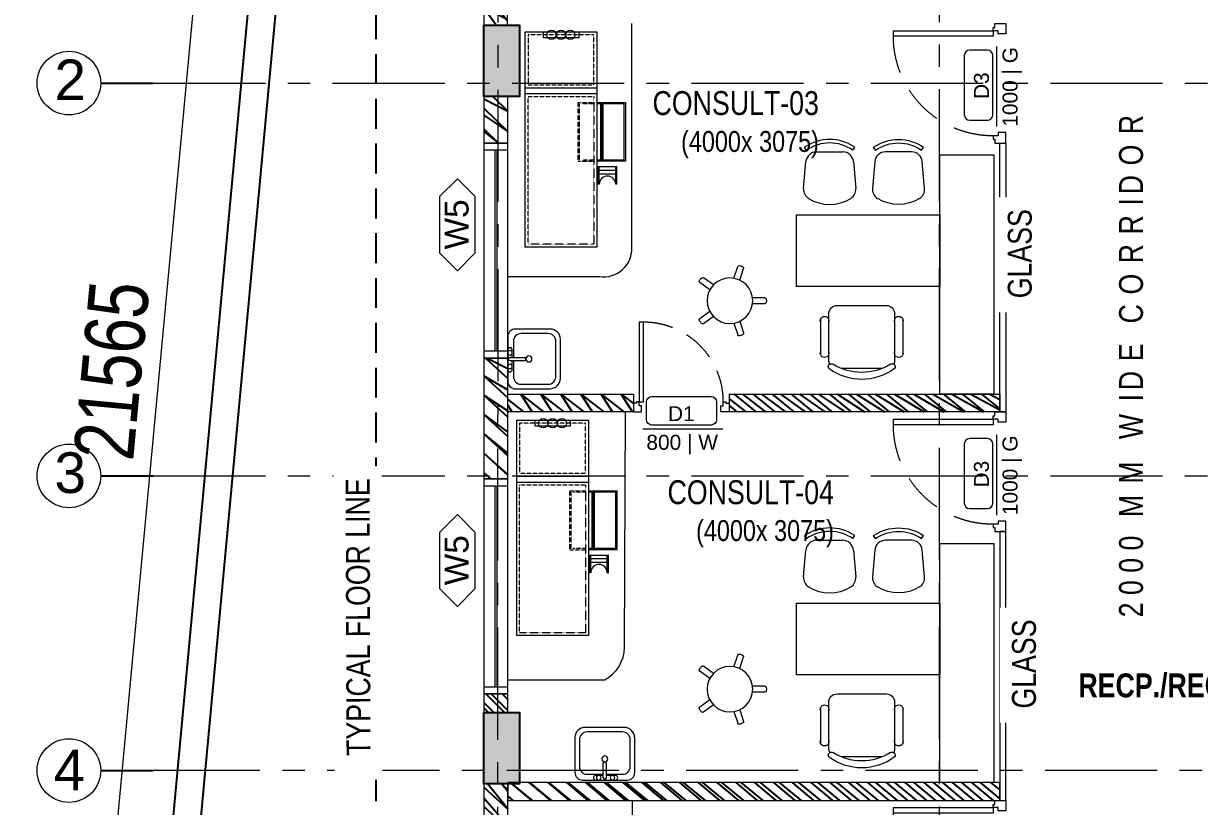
# Model space of a CAD drawing. Header units: metres. Extents: x 60101 to 1133747, y -540 to 107947.
# Drawn here: x 560354 to 570184, y 93966 to 100517 of the extents above; entities that cross this region are included whole.
import ezdxf
from ezdxf.enums import TextEntityAlignment as Align

# ---------------------------------------------------------------- set-up
doc = ezdxf.new("R2010")
doc.units = ezdxf.units.M
doc.header["$LTSCALE"] = 5
doc.header["$PDMODE"] = 3
doc.header["$PDSIZE"] = 20
for name, pattern in [('CENTER', [2, 1.25, -0.25, 0.25, -0.25]), ('DASHED', [0.75, 0.5, -0.25]), ('HIDDEN', [0.375, 0.25, -0.125]), ('HIDDEN2', [0.1875, 0.125, -0.0625])]:
    doc.linetypes.add(name, pattern=pattern)
for name, color, linetype in [('A-COLUMN', 3, 'Continuous'), ('A-DIM', 2, 'Continuous'), ('A-hatch', 251, 'Continuous'), ('A-PLOT BOUNDARY', 1, 'Continuous'), ('A-TEXT', 3, 'Continuous'), ('A-TEXT-DOOR', 11, 'Continuous'), ('A-WALL-ELEV', 134, 'Continuous')]:
    doc.layers.add(name, color=color, linetype=linetype)
for name, color, linetype, lineweight in [('A-Door', 11, 'Continuous', 15), ('A-DOOR-FRAM', 11, 'Continuous', 9), ('A-FLOR-GRID', 252, 'CENTER', 9), ('A-FURN-FREE', 253, 'Continuous', 5), ('A-Furniture', 252, 'Continuous', 5), ('A-WALL-FULL', 4, 'Continuous', 15), ('A-WIND', 152, 'Continuous', 5)]:
    doc.layers.add(name, color=color, linetype=linetype, lineweight=lineweight)
doc.styles.add('Arial', font='arial.ttf', dxfattribs={"height": 135})
doc.styles.add('CEN GOTHIC', font='GOTHIC.TTF', dxfattribs={"width": 0.7})
doc.styles.add('century', font='GOTHIC.TTF', dxfattribs={"width": 0.8})
doc.styles.get("Standard").update_dxf_attribs({"font": 'arial.ttf'})
doc.linetypes.add('ZIGZAG', pattern='A,0.0001,-0.2,[131,ltypeshp.shx,S=0.2,R=0,X=-0.2,Y=0],-0.4,[131,ltypeshp.shx,S=0.2,R=180,X=0.2,Y=0],-0.2', length=0.8001)
doc.dimstyles.new('1-50', dxfattribs={"dimscale": 50, "dimtxt": 5, "dimasz": 1.25, "dimexe": 1, "dimexo": 1, "dimgap": 0, "dimtad": 0, "dimdec": 0, "dimrnd": 5, "dimzin": 12, "dimdsep": 46, "dimtxsty": 'CEN GOTHIC', "dimblk": 'ARCHTICK', "dimcen": 1, "dimdle": 1, "dimclrd": 6, "dimclre": 6, "dimclrt": 256, "dimadec": 0, "dimazin": 3, "dimtfac": 1, "dimtdec": 0, "dimtmove": 1, "dimatfit": 2, "dimfxl": 5, "dimfxlon": 1, "dimtvp": 0.75, "dimtolj": 1, "dimtzin": 12, "dimlwd": 18, "dimlwe": 18, "dimarcsym": 0})
pattern_1 = [(135, (-235513462.0283347, -1932085031.544973), (-79.5495128834866, -79.5495128834866), []), (135, (-235513462.0283347, -1932084978.511964), (-79.5495128834866, -79.5495128834866), [])]

# ---------------------------------------------------------------- blocks, each defined once
blk = doc.blocks.new('_ArchTick')
at = {"color": 0, "linetype": 'ByBlock', "const_width": 0.15}
blk.add_lwpolyline([(-0.5, -0.5), (0.5, 0.5)], dxfattribs=at)
blk = doc.blocks.new('*D406')
at = {"layer": 'A-DIM', "color": 6, "lineweight": 18, "transparency": 16777216}
for p, q in [((562958.9981315618, 107665.2468541595), (563060.9292262372, 107947.3993872657)), ((586245.5647379939, 99252.68645891873), (586347.4958326693, 99534.83899202495))]:
    blk.add_line(p, q, dxfattribs=at)
at = {"layer": 'A-DIM', "lineweight": 18, "transparency": 16777216}
blk.add_line((562996.9152882736, 107917.3624808606), (586377.5327390746, 99470.82505406131), dxfattribs=at)
at = {"layer": 'Defpoints', "color": 0, "transparency": 16777216}
for p in [(562856.41667273, 107381.2940667272), (586330.5073168902, 99487.81356984057), (586142.9832791621, 98968.73367148644)]:
    blk.add_point(p, dxfattribs=at)
at = {"layer": 'A-DIM', "lineweight": 18, "transparency": 16777216, "xscale": 62.5, "yscale": 62.5, "zscale": 62.5}
for p, rotation in [((563043.940710458, 107900.3739650813), 160.1371189231768), ((586330.5073168902, 99487.81356984057), 340.1371189231768)]:
    blk.add_blockref('_ArchTick', p, dxfattribs=dict(at, rotation=rotation))
at = {"layer": 'A-DIM', "transparency": 16777216, "insert": (574821.0475531655, 104064.5268602967), "char_height": 500, "attachment_point": 5, "rotation": 340.13711892317684, "style": 'century'}
blk.add_mtext('\\A1;24760', dxfattribs=at)
blk = doc.blocks.new('*D408')
at = {"layer": 'A-DIM', "lineweight": 18, "transparency": 16777216}
blk.add_line((562405.6589005498, 107473.3003831497), (560398.883098608, 85900.47101871658), dxfattribs=at)
at = {"layer": 'A-DIM', "color": 6, "lineweight": 18, "transparency": 16777216}
for p, q in [((562649.9530328251, 107400.359469145), (562351.2426692755, 107428.1464932407)), ((560613.7005144248, 85930.7038609361), (560353.729208699, 85954.88724999076))]:
    blk.add_line(p, q, dxfattribs=at)
at = {"layer": 'Defpoints', "color": 0, "transparency": 16777216}
for p in [(562856.2289852435, 107381.1709991098), (560403.5142692906, 85950.25607930816), (560858.715524667, 85907.91175585985, -286.9999999999919)]:
    blk.add_point(p, dxfattribs=at)
at = {"layer": 'A-DIM', "lineweight": 18, "transparency": 16777216, "xscale": 62.5, "yscale": 62.5, "zscale": 62.5}
for p, rotation in [((562401.0277298671, 107423.5153225581), 84.68545175657553), ((560403.5142692906, 85950.25607930816), 264.6854517565756)]:
    blk.add_blockref('_ArchTick', p, dxfattribs=dict(at, rotation=rotation))
at = {"layer": 'A-DIM', "transparency": 16777216, "insert": (561092.9580822703, 97614.09695232152), "char_height": 500, "attachment_point": 5, "rotation": 84.68545175657556, "style": 'century'}
blk.add_mtext('\\A1;21565', dxfattribs=at)
blk = doc.blocks.new('M_Sink Vanity-Square - WB - 500 x 440mm-V46-GFC - Ground floor Plan')
at = {"layer": 'A-FURN-FREE'}
for p, q in [((-234.3107593304012, 116.6454011136375), (-234.3107593304012, -170.9545989909384)), ((-234.3107593304012, 116.6454011136375), (-234.3107593304012, -170.9545989909384)), ((202.1892405650578, 180.1454011136375), (-170.8107593304012, 180.1454011136375)), ((202.1892405650578, 180.1454011136375), (-170.8107593304012, 180.1454011136375)), ((2.98924056510441, 132.5204011136375), (-132.7107594349654, 132.5204011136375)), ((91.8892405651277, 180.1454011136375), (-73.21075943496544, 180.1454011136375)), ((-73.21075943496544, 142.0454011136317), (2.98924056510441, 142.0454011136317)), ((2.98924056510441, 160.7447659797035), (2.98924056510441, 40.39062213280704)), ((28.38924056501128, 160.7447659797035), (28.38924056501128, 40.39062213280704)), ((28.38924056501128, 142.0454011136317), (91.8892405651277, 142.0454011136317)), ((164.0892405650811, 132.5204011136375), (28.38924056501128, 132.5204011136375)), ((265.6892405650578, -175.504531777493), (265.6892405650578, 116.6454011136375)), ((265.6892405650578, -175.504531777493), (265.6892405650578, 116.6454011136375)), ((-196.2107594349654, 69.02040111363749), (-196.2107594349654, -158.2545988863567)), ((227.5892405650811, -158.2545988863567), (227.5892405650811, 69.02040111363749)), ((-145.4107594349189, -259.8545988863625), (181.3391734561883, -259.8545988863625)), ((-145.4107594349189, -259.8545988863625), (181.3391734561883, -259.8545988863625)), ((-132.7107594349654, -221.7545988863567), (164.0892405650811, -221.7545988863567))]:
    blk.add_line(p, q, dxfattribs=at)
for centre, radius, start, end in [((-170.8107593304012, 116.6454011136375), 63.49999999999954, 90, 180), ((-170.8107593304012, 116.6454011136375), 63.49999999999954, 90, 180), ((-132.7107594349654, 69.02040111363749), 63.49999999999611, 90, 180), ((-73.21075943496544, 161.0954011136491), 19.04999999999997, 90, 270), ((-47.81075943494216, 161.0954011136491), 19.04999999999992, 0, 180), ((-47.81075943494216, 161.0954011136491), 19.04999999999992, 180, 0), ((15.68924056505784, 160.7447659797035), 12.70000000000006, 0, 180), ((66.48924056510441, 161.0954011136491), 19.04999999999997, 0, 180), ((66.48924056510441, 161.0954011136491), 19.04999999999995, 180, 0), ((91.8892405651277, 161.0954011136491), 19.04999999999968, 270, 90), ((164.0892405650811, 69.02040111363749), 63.50000000000037, 0, 90), ((202.1892405650578, 116.6454011136375), 63.50000000000972, 0, 90), ((202.1892405650578, 116.6454011136375), 63.50000000000965, 0, 90), ((15.68924056505784, 3.175000000017462), 25.39999999999996, 0, 180), ((15.68924056505784, 3.175000000017462), 25.39999999999995, 180, 0), ((15.68924056505784, 40.39062213280704), 12.70000000000003, 180, 0), ((-145.4107594349189, -170.9545989909384), 88.89999989542437, 180, 270), ((-145.4107594349189, -170.9545989909384), 88.89999989542432, 180, 270), ((-132.7107594349654, -158.2545988863567), 63.50000000000221, 180, 270), ((164.0892405650811, -158.2545988863567), 63.49999999999918, 270, 0), ((181.3391734561883, -175.504531777493), 84.35006710885858, 270, 0), ((181.3391734561883, -175.504531777493), 84.35006710885851, 270, 0)]:
    blk.add_arc(centre, radius, start, end, dxfattribs=at)
blk = doc.blocks.new('A$C01A30E23-flat-4')
at = {"layer": 'A-FURN-FREE', "linetype": 'Continuous'}
for p, q in [((605.3806094955653, 0.0002834680490195751), (1097.183888183907, 0.0002834680490195751)), ((605.3806094955653, -236.4428733573295), (605.3806094955653, 0.0002834680490195751)), ((1097.183888183907, 0.0002834680490195751), (1097.183888183907, -238.4455985841341)), ((1087.347822610289, -9.835782105568796), (615.2166750691831, -9.835782105568796)), ((615.2166750691831, -9.835782105568796), (615.2166750691831, -186.8849624334835)), ((1087.347822610289, -9.835782105568796), (1087.347822610289, -186.8849624334835)), ((1087.347822610289, -186.8849624334835), (615.2166750691831, -186.8849624334835)), ((1097.183888183907, -196.7210280071013), (605.3806094955653, -196.7210280071013)), ((1087.347822610289, -206.5570935807191), (615.2166750691831, -206.5570935807191)), ((615.2166750691831, -206.5570935807191), (615.2166750691831, -236.4428733573295)), ((1087.347822610289, -206.5570935807191), (1087.347822610289, -238.4208650994115))]:
    blk.add_line(p, q, dxfattribs=at)
at = {"layer": 'A-FURN-FREE'}
for p, q in [((1141.543440975249, -228.6095330105163), (1141.543440975249, -71.231864660047)), ((1289.084424581379, -71.231864660047), (1141.543440975249, -71.231864660047)), ((1289.084424581379, -81.06796893198043), (1141.543440975249, -81.06796893198043)), ((1171.051637696102, -218.7734287385829), (1171.051637696102, -81.06796893198043)), ((1200.559834416956, -218.7734287385829), (1200.559834416956, -81.06796893198043)), ((1289.084424581379, -71.231864660047), (1289.084424581379, -81.06796893198043)), ((14.14574056118727, -238.4455985841341), (1815.785084821284, -238.4455985841341)), ((14.14574056118727, -838.4455985836685), (14.14574056118727, -238.4455985841341)), ((481.3588553145528, -838.4455985836685), (481.3588553145528, -239.6110579497181)), ((530.5391831845045, -838.4455985836685), (530.5391831845045, -239.6110579497181)), ((1289.084424581379, -218.7734287385829), (1141.543440975249, -218.7734287385829)), ((1289.084424581379, -228.6095330105163), (1141.543440975249, -228.6095330105163)), ((1289.084424581379, -218.7734287385829), (1289.084424581379, -228.6095330105163)), ((1815.785084821284, -238.4455985841341), (1815.785084821284, -838.4455985836685)), ((13.37297780439258, -389.9158260254189), (62.55330567248166, -389.9158260254189)), ((13.37297780439258, -684.99779323861), (13.37297780439258, -389.9158260254189)), ((62.55330567248166, -389.9158260254189), (62.55330567248166, -684.99779323861)), ((62.55330567248166, -684.99779323861), (13.37297780439258, -684.99779323861)), ((1815.785084821284, -838.4455985836685), (14.14574056118727, -838.4455985836685))]:
    blk.add_line(p, q, dxfattribs=at)
at = {"layer": 'A-FURN-FREE', "linetype": 'HIDDEN2', "ltscale": 0.5}
for p, q in [((38.73590449616313, -263.0357625186443), (38.73590449616313, -813.8554346491583)), ((456.7686913795769, -263.0357625186443), (38.73590449616313, -263.0357625186443)), ((456.7686913795769, -813.8554346491583), (456.7686913795769, -263.0357625186443)), ((555.1293471176177, -813.8554346491583), (555.1293471176177, -263.0357625186443)), ((605.3806094955653, -393.4423394822516), (605.3806094955653, -256.6803602469154)), ((615.2166750691831, -256.8017947864719), (615.2166750691831, -367.8965357355773)), ((1087.347822610289, -256.8017947864719), (1087.347822610289, -367.8965357355773)), ((1097.183888183907, -393.4423394822516), (1097.183888183907, -256.6803602469154)), ((1087.347822610289, -383.6062739086337), (615.2166750691831, -383.6062739086337)), ((1097.183888183907, -393.4423394822516), (605.3806094955653, -393.4423394822516)), ((38.73590449616313, -813.8554346491583), (456.7686913795769, -813.8554346491583)), ((1791.194920888171, -813.8554346491583), (555.1293471176177, -813.8554346491583))]:
    blk.add_line(p, q, dxfattribs=at)
at = {"layer": 'A-FURN-FREE', "linetype": 'HIDDEN2'}
for p, q in [((555.1293471176177, -263.0357625186443), (1791.194920888171, -263.0357625186443)), ((1791.194920888171, -263.0357625186443), (1791.194920888171, -813.8554346491583))]:
    blk.add_line(p, q, dxfattribs=at)
at = {"layer": 'A-FURN-FREE'}
for centre in [(38.66369897499681, -459.9446499100886), (38.66369897499681, -538.4455985836685), (38.66369897499681, -616.9466463481076)]:
    blk.add_circle(centre, 38.66452455252815, dxfattribs=at)
blk.add_arc((1289.278107330203, -149.9206988350488), 68.85300231765974, 90.16117261325665, 269.8388273867433, dxfattribs=at)
blk = doc.blocks.new('Inf_door_Flush frame  3D - 750X2250 D1-W-1734027-GFC - Second Floor Plan')
at = {"layer": 'A-Door'}
for p, q in [((-375.0000000000083, -18.9999999999973), (-375.0000000000083, 50)), ((-375.0000000000083, 50), (-310.0000000000078, 50)), ((-330.0000000000093, 3.00000000000277), (-330.0000000000093, -28.99999999999726)), ((-310.0000000000078, 3.00000000000277), (-330.0000000000093, 3.00000000000277)), ((-310.0000000000078, 50), (-310.0000000000078, 3.00000000000277)), ((309.9999999999885, 50), (309.9999999999885, 3.00000000000277)), ((374.9999999999914, 50), (309.9999999999885, 50)), ((309.9999999999885, 3.00000000000277), (329.9999999999899, 3.00000000000277)), ((329.9999999999899, 3.00000000000277), (329.9999999999899, -28.99999999999726)), ((374.9999999999914, -18.9999999999973), (374.9999999999914, 50)), ((-350.0000000000082, -18.9999999999973), (-375.0000000000083, -18.9999999999973)), ((-350.0000000000082, -28.99999999999726), (-350.0000000000082, -18.9999999999973)), ((-330.0000000000093, -28.99999999999726), (-350.0000000000082, -28.99999999999726)), ((294.9999999999887, -28.99999999999726), (294.9999999999887, -653.999999999992)), ((329.9999999999899, -28.99999999999726), (294.9999999999887, -28.99999999999726)), ((329.9999999999899, -653.9999999999923), (329.9999999999899, -28.99999999999733)), ((329.9999999999899, -28.99999999999726), (349.9999999999919, -28.99999999999726)), ((349.9999999999919, -18.9999999999973), (374.9999999999914, -18.9999999999973)), ((349.9999999999919, -28.99999999999726), (349.9999999999919, -18.9999999999973)), ((294.9999999999887, -653.9999999999923), (329.9999999999899, -653.9999999999923))]:
    blk.add_line(p, q, dxfattribs=at)
at = {"layer": 'A-Door', "linetype": 'DASHED', "ltscale": 100}
blk.add_arc((294.9999999999878, -28.99999999999524), 624.9999999999977, 180.0000000000001, 269.9999999999998, dxfattribs=at)
blk = doc.blocks.new('DOOR-NAME-NEW')
at = {"layer": 'A-DOOR-FRAM'}
blk.add_line((-323.1754923953122, 0), (346.4791159013603, 0), dxfattribs=at)
blk.add_lwpolyline([(-292.6930766478181, 225.0774963833392, -0.414213562373095), (-247.6930766478181, 270.0774963833392), (247.6930766478181, 270.0774963833392, -0.414213562373095), (292.6930766478181, 225.0774963833392), (292.6930766478181, 76.6205697208643, -0.414213562373095), (247.6930766478181, 31.6205697208643), (-247.6930766478181, 31.6205697208643, -0.414213562373095), (-292.6930766478181, 76.6205697208643)], format="xyb", close=True, dxfattribs=at)
at = {"layer": 'A-TEXT', "color": 30, "true_color": 0xff8c1a, "style": 'Arial'}
for tag, p in [('D5C', (-1.303779687732458, 77.316281799227)), ('DSIZE', (7.30733803845942, -210))]:
    blk.add_attdef(tag, text='', height=150, dxfattribs=at).set_placement(p, align=Align.CENTER)
blk = doc.blocks.new('COLB')
at = {"layer": 'A-hatch'}
h = blk.add_hatch(color=256, dxfattribs=at)
h.paths.add_polyline_path([(-12242.1729319474, -6449.584338811954), (-11943.38623918814, -6449.584338811954), (-11943.38623918814, -7047.157724330551), (-12242.1729319474, -7047.157724330551)])
h.paths.add_polyline_path([(-8544.687609050947, -7047.157724330551), (-8544.687609050947, -6748.371031571252), (-7947.114223532379, -6748.371031571252), (-7947.114223532379, -7047.157724330551)])
h.paths.add_polyline_path([(-5332.730661888549, -7047.157724330449), (-5332.730661888549, -6748.371031571165), (-4735.157276369922, -6748.371031571165), (-4735.157276369922, -7047.157724330449)])
h.paths.add_polyline_path([(-1896.683695156651, -7047.157724330551), (-1896.683695156651, -6748.371031571252), (-1299.110309638025, -6748.371031571252), (-1299.110309638025, -7047.157724330551)])
h.paths.add_polyline_path([(1726.104954549635, -7047.157724330551), (1726.104954549635, -6748.371031571252), (2323.678340068262, -6748.371031571252), (2323.678340068262, -7047.157724330551)])
h.paths.add_polyline_path([(6544.040375293465, -6449.584338811954), (6842.827068052778, -6449.584338811954), (6842.827068052778, -7047.157724330551), (6544.040375293465, -7047.157724330551)])
h.paths.add_polyline_path([(6544.040375293465, 273.1162482721993), (6842.827068052778, 273.1162482721993), (6842.827068052778, -324.4571372463979), (6544.040375293465, -324.4571372463979)])
h.paths.add_polyline_path([(6544.040375293465, 2364.62309758726), (6842.827068052778, 2364.62309758726), (6842.827068052778, 1767.049712068663), (6544.040375293465, 1767.049712068663)])
h.paths.add_polyline_path([(-5332.730661888549, -2714.750679320758), (-5332.730661888549, -2415.963986561459), (-4735.157276369922, -2415.963986561459), (-4735.157276369922, -2714.750679320758)])
h.paths.add_polyline_path([(-12242.17293194722, -3461.717411218997), (-11943.38623918791, -3461.717411218997), (-11943.38623918791, -4059.290796737594), (-12242.17293194722, -4059.290796737594)])
h.paths.add_polyline_path([(-12242.17293194722, 273.1162482721993), (-11943.38623918791, 273.1162482721993), (-11943.38623918791, -324.4571372463979), (-12242.17293194722, -324.4571372463979)])
h.paths.add_polyline_path([(-12242.17293194722, 6024.760083888628), (-11943.38623918791, 6024.760083888628), (-11943.38623918791, 5427.186698370046), (-12242.17293194722, 5427.186698370046)])
h.paths.add_polyline_path([(-11579.59782048588, 10179.28237007686), (-11677.79279493995, 9897.092301573313), (-12242.1729319474, 10093.48225048141), (-12143.97795749333, 10375.67231898494)])
h.paths.add_polyline_path([(-4735.157276369922, 7797.590952145183), (-4833.352250823868, 7515.400883641647), (-5397.732387830736, 7711.790832549319), (-5299.537413376675, 7993.980901052855)])
h.paths.add_polyline_path([(-5332.730661888549, 2140.53307801779), (-5332.730661888549, 2439.319770777089), (-4735.157276369922, 2439.319770777089), (-4735.157276369922, 2140.53307801779)])
h.paths.add_polyline_path([(2024.421654564328, 5443.986474552643), (1926.226680110442, 5161.796406049107), (1361.846543103573, 5358.186354956779), (1460.041517557635, 5640.376423460315)])
at = {"layer": 'A-COLUMN', "ltscale": 10}
for points in [[(-12242.17293194722, 6024.760083888628), (-11943.38623918791, 6024.760083888628), (-11943.38623918791, 5427.186698370046), (-12242.17293194722, 5427.186698370046)], [(-12242.17293194722, 273.1162482721993), (-11943.38623918791, 273.1162482721993), (-11943.38623918791, -324.4571372463979), (-12242.17293194722, -324.4571372463979)]]:
    blk.add_lwpolyline(points, close=True, dxfattribs=at)
blk = doc.blocks.new('COL.CEN')
at = {"layer": 'A-FLOR-GRID', "ltscale": 150}
for p, q in [((-7160.37777185766, 2838.481879102183), (-7148.735666283264, 23396.51957174162)), ((-3463.139588594902, 2842.77133483591), (-3463.139588594902, 23396.51957174162)), ((-10036.26838279075, 17331.90794201626), (13356.59099061473, 17331.90794201626)), ((-10036.26838279075, 14045.25432166376), (13356.59099061473, 14045.25432166376)), ((13356.59099061473, 11580.2641063995), (-10036.26838279075, 11580.2641063995))]:
    blk.add_line(p, q, dxfattribs=at)
at = {"layer": 'A-Furniture', "ltscale": 0.05}
for centre in [(-10740.67331502752, 17331.90794201626), (-10740.67331502752, 14045.25432166376), (-10740.67331502752, 11580.2641063995)]:
    blk.add_circle(centre, 266.0298200406714, dxfattribs=at)
at = {"layer": 'A-WALL-ELEV', "ltscale": 0.1}
for p, q in [((-10474.64349498673, 17331.90794201626), (-10036.26838279075, 17331.90794201626)), ((-10474.64349498673, 14045.25432166376), (-10036.26838279075, 14045.25432166376)), ((-10474.64349498673, 11580.2641063995), (-10036.26838279075, 11580.2641063995))]:
    blk.add_line(p, q, dxfattribs=at)
at = {"layer": 'A-TEXT'}
for s, p in [('2', (-10861.88824784567, 17189.46160424885)), ('3', (-10861.88824784567, 13902.80798389635)), ('4', (-10869.28690261455, 11414.92898054761))]:
    blk.add_text(s, height=340, dxfattribs=at).set_placement(p)
blk = doc.blocks.new('COL WITH GRID')
at = {"layer": 'A-DIM'}
blk.add_blockref('COLB', (-3122.886414690875, 10035.48507749528), dxfattribs=at)
at = {"layer": 'A-TEXT'}
blk.add_blockref('COL.CEN', (-8092.389425362577, -1757.19115636585), dxfattribs=at)
blk = doc.blocks.new('WINDOW SYMBOL')
at = {"layer": 'A-Furniture'}
blk.add_lwpolyline([(-234.8076211353473, 299.9999999999418), (-384.8076211353473, 149.9999999999709), (-234.8076211353473, -2.91038304567337e-11), (234.8076211353473, 0), (384.8076211353473, 149.9999999999709), (234.8076211353473, 299.9999999999418)], close=True, dxfattribs=at)
at = {"layer": 'A-COLUMN', "style": 'Arial'}
blk.add_attdef('WN', text='', height=200, dxfattribs=at).set_placement((2.31291986850556, 56.46017627458787), align=Align.CENTER)
blk = doc.blocks.new('WN')
at = {"layer": 'A-Furniture'}
for p, q in [((196.2690288583981, 1122.657586093221), (196.2690288587473, -563.0298367275391)), ((396.2690288586891, -563.0298367275391), (396.2690288582817, 1122.657586093221))]:
    blk.add_line(p, q, dxfattribs=at)
for points in [[(396.2690288587473, 1122.657586093221), (396.2690288587473, 1179.807413735121), (196.2690288587473, 1179.807413735121), (196.2690288587473, 1122.657586093221)], [(396.2690288586891, -620.179664368974), (396.2690288586891, -563.0298367275391), (196.2690288587473, -563.0298367275391), (196.2690288587473, -620.179664368974)]]:
    blk.add_lwpolyline(points, close=True, dxfattribs=at)
at = {"layer": 'A-WIND'}
for points in [[(287.4008348485222, 1122.657586093221), (287.4008348488715, -563.0298367275391)], [(305.8264337683213, 1122.657586093221), (305.8264337686705, -563.0298367275391)]]:
    blk.add_lwpolyline(points, dxfattribs=at)
at = {"layer": 'A-WALL-FULL', "rotation": 90}
blk.add_blockref('WINDOW SYMBOL', (125.1495731808245, 496.5835447106656), dxfattribs=at).add_auto_attribs({'WN': 'W5'})
blk = doc.blocks.new('CHAIR7-flat-7')
at = {"layer": 'A-FURN-FREE'}
for p, q in [((117.4479166686157, 344.7121726874701), (409.6354166734642, 344.7121726874701)), ((0, 206.2500000034225), (0, -206.2500000034224)), ((458.3333333409391, 275.0000000045634), (68.75000000114096, 275.0000000045634)), ((527.0833333420798, -170.5026295012076), (527.0833333420798, 170.5026295012041)), ((68.75000000114073, -275.0000000045634), (458.333333340939, -275.0000000045634)), ((117.4479166686156, -343.7500000057044), (409.6354166734641, -343.7500000057044))]:
    blk.add_line(p, q, dxfattribs=at)
for centre, radius, start, end in [((127.4739583354487, 310.3371726868997), 35.80729166726086, 73.73979529169013, 286.2602047083099), ((399.6093750066311, 310.3371726868997), 35.80729166726086, 253.7397952916901, 106.2602047083099), ((68.75000000114085, 206.2500000034225), 68.75000000114083, 90, 180), ((458.3333333409391, 206.2500000034224), 68.75000000114083, 62.41555916322926, 90), ((512.0655090005943, 254.844749829811), 25.13501855098912, 53.30993542846431, 212.0274125050124), ((110.5406437344748, -1.932676241267473e-12), 450.0877235965957, 327.5757525045905, 32.42424749540942), ((160.4166666693286, 0), 458.333333340939, 323.1301023541534, 36.86989764584663), ((68.75000000114073, -206.2500000034227), 68.75000000114083, 180, 270), ((127.4739583354486, -309.3750000051339), 35.80729166726086, 73.73979529169013, 286.2602047083099), ((399.609375006631, -309.3750000051339), 35.80729166726086, 253.7397952916901, 106.2602047083099), ((458.333333340939, -206.2500000034227), 68.75000000114083, 270, 297.5844408367707), ((512.065509000594, -254.8447498298112), 25.13501855098912, 147.9725874949876, 306.6900645715356)]:
    blk.add_arc(centre, radius, start, end, dxfattribs=at)
blk = doc.blocks.new('CHAIR1-flat-5')
at = {"layer": 'A-FURN-FREE'}
for p, q in [((-454.2826668818018, 192.5455735002095), (-478.7302453333882, 209.2728640198848)), ((-133.1624442627772, 217.8932106050552), (-358.3028115357938, 198.3157873644813)), ((-439.4714689207406, 109.7826879484824), (-439.4714689207406, -109.7826879484824)), ((-454.2826668818018, -192.5455735002095), (-478.7302453333882, -209.2728640198848)), ((-358.3028115357938, -198.3157873644813), (-133.1624442627772, -217.8932106050552))]:
    blk.add_line(p, q, dxfattribs=at)
at = {"layer": 'A-FURN-FREE', "extrusion": (0, 0, -1)}
for centre, major_axis, start_param, end_param in [((-172.8699056120181, 0), (-370.6017795822561, 0), 5.683135094195912, 6.883235520163261), ((-350.6042811509064, 109.7826879494494), (-88.86718776983406, 0), 6.283185307179586, 7.767243295287606), ((-125.4639138783014, 129.3601111904805), (-88.86718776934285, 0), 1.484057988112188, 2.590190223075458), ((-172.8699056120181, 0), (-340.9793836590649, 0), 5.683135094195912, 6.883235520163261), ((-335.5945135505424, 0), (-335.6239595516206, 0), 2.589880270331686, 3.693305036847899), ((-350.6042811509064, -109.7826879494494), (-88.86718776983403, 0), 4.799127319071566, 6.283185307179586), ((-125.4639138783009, -129.3601111904817), (-88.86718776934181, 0), 3.692995084104118, 4.799127319067405)]:
    blk.add_ellipse(centre, major_axis=major_axis, ratio=1, start_param=start_param, end_param=end_param, dxfattribs=at)
blk = doc.blocks.new('CHAIR1-flat-6')
at = {"layer": 'A-FURN-FREE'}
for p, q in [((-454.2826668818018, 192.5455735002096), (-478.7302453333882, 209.2728640198848)), ((-454.2826668818018, -192.5455735002095), (-478.7302453333882, -209.2728640198848))]:
    blk.add_line(p, q, dxfattribs=at)
blk.add_lwpolyline([(-49.76767411988453, -175.916059773534, -0.2838044351802746), (-133.1624442627772, -217.8932106050552), (-358.3028115357938, -198.3157873644811, -0.3890307372447043), (-439.4714689207406, -109.7826879484824), (-439.4714689207406, 109.7826879484824, -0.3890307372447047), (-358.3028115357938, 198.3157873644814), (-133.1624442627772, 217.8932106050552, -0.2838044351802786), (-49.76767411988453, 175.916059773534)], format="xyb", dxfattribs=at)
for centre, radius, start, end in [((-172.8699056120181, 0), 370.6017795822561, 145.619655300114, 214.380344699886), ((-172.8699056120181, 0), 340.9793836590649, 145.619655300114, 214.380344699886), ((-335.5945135505424, 0), 335.6239595516206, 328.3892089342005, 31.61079106579953)]:
    blk.add_arc(centre, radius, start, end, dxfattribs=at)
blk = doc.blocks.new('044-flat-3')
at = {"layer": 'A-FURN-FREE'}
for p, q in [((222.3010423001444, 171.7095573212243), (190.4646563487026, 269.6918782471339)), ((270.6147133280916, 187.4076206355153), (238.7783273766502, 285.389941561431)), ((442.6119132288929, 131.5223424544631), (525.9606539535359, 192.0787472466086)), ((472.4714038516126, 90.42427923580476), (555.8201447700917, 150.9806839322246)), ((12.97621755590899, 25.40000000008149), (116.0009269305688, 25.40000000008149)), ((12.97621755590899, -25.40000000008149), (116.0009270568626, -25.40000000008149)), ((472.4714036711928, -90.42427863161129), (555.8201447700944, -150.980683932225)), ((222.3010425639798, -171.70955650923), (190.4646563487112, -269.6918782471339)), ((270.6147136160448, -187.4076197492914), (238.7783273766556, -285.3899415614369)), ((442.6119126998331, -131.5223420700718), (525.9606539535388, -192.0787472466031))]:
    blk.add_line(p, q, dxfattribs=at)
blk.add_circle((304.7999998484638, 4.69375208922429e-07), 190.4999997659235, dxfattribs=at)
for centre, radius, start, end in [((202.5430741056881, 273.6163940757065), 12.70000000004074, 110.4919063689764, 197.9999999999912), ((304.8000000009779, 0), 304.8000000009778, 105.5080936310243, 110.4919063689764), ((226.6999096196618, 281.465425732858), 12.70000000004074, 17.99999999999128, 105.5080936310117), ((533.4255266576733, 181.8042314180154), 12.70000000004074, 38.49190636897402, 125.9999999999937), ((304.8000000009779, 0), 304.8000000009778, 33.50809363102103, 38.49190636898422), ((548.3552720659571, 161.2551997608177), 12.70000000004074, 305.9999999999937, 33.50809363102103), ((304.8000000009779, 0), 304.8000000009778, 177.5080936310232, 182.4919063689767), ((12.97621755590899, 12.70000000004075), 12.70000000004074, 90, 177.5080936310232), ((12.97621755590899, -12.70000000004075), 12.70000000004074, 182.4919063689767, 270), ((533.4255266576762, -181.80423141801), 12.70000000004074, 234.0000000000063, 321.5080936310341), ((304.8000000009779, 0), 304.8000000009778, 321.508093631026, 326.491906368979), ((548.3552720659571, -161.255199760818), 12.70000000004074, 326.491906368979, 54.00000000000632), ((202.5430741056937, -273.6163940757069), 12.70000000004074, 161.9999999999963, 249.5080936310235), ((304.8000000009779, 0), 304.8000000009778, 249.5080936310235, 254.4919063689757), ((226.6999096196645, -281.465425732858), 12.70000000004074, 254.4919063689883, 341.9999999999923)]:
    blk.add_arc(centre, radius, start, end, dxfattribs=at)
blk = doc.blocks.new('CON-T-NEW')
at = {"layer": 'A-FURN-FREE'}
for points in [[(1423.83539210762, -1708.813880656502), (1873.83539210762, -1708.813880656502), (1873.83539210762, 291.225498503798), (1423.83539210762, 291.225498503798)], [(1873.83539210762, -208.8138806565021), (1873.83539210762, -808.8138806565021), (3073.85502987112, -808.8150069458698), (3073.85502987112, -208.8150069458698)]]:
    blk.add_lwpolyline(points, close=True, dxfattribs=at)
at = {"layer": 'A-FURN-FREE', "rotation": 269.9999999999999}
for name, p in [('CHAIR1-flat-6', (2219.422950369996, -122.5011054095721)), ('CHAIR1-flat-5', (2795.217698055239, -122.5011054095721)), ('CHAIR7-flat-7', (2527.361878308391, -967.8568864962326))]:
    blk.add_blockref(name, p, dxfattribs=at)
at = {"layer": 'A-FURN-FREE'}
blk.add_blockref('044-flat-3', (3324.581058931741, -928.1858936668086), dxfattribs=at)

msp = doc.modelspace()

# ---------------------------------------------------------------- hatches: boundary and pattern name
at = {"layer": 'A-hatch'}
h = msp.add_hatch(dxfattribs=at)
h.set_pattern_fill('ANSI32', color=256, scale=300, angle=90)
h.set_pattern_definition([(135, (-235513483.0194173, -1932085762.069545), (-79.5495128834866, -79.5495128834866), []), (135, (-235513483.0194173, -1932085709.036536), (-79.5495128834866, -79.5495128834866), [])])
h.paths.add_polyline_path([(564399.5518028515, 101758.0247361177), (564199.59070757, 101758.0224115942), (564201.2981730041, 100503.8134460294), (564399.5518028515, 100503.8134460294)])
h = msp.add_hatch(dxfattribs=at)
h.set_pattern_fill('ANSI32', color=256, scale=300, angle=90)
h.set_pattern_definition(pattern_1)
h.paths.add_polyline_path([(564401.6248529786, 99906.24006063004), (564201.5834874744, 99906.24006039162), (564201.5834874744, 99517.16582280397), (564401.6248529786, 99517.1658230424)])
h = msp.add_hatch(dxfattribs=at)
h.set_pattern_fill('ANSI32', color=256, scale=300, angle=90)
h.set_pattern_definition(pattern_1)
h.paths.add_polyline_path([(564401.6248529786, 97717.17874485254), (564201.6248529786, 97717.17874485254), (564201.6248529786, 96707.25947862864), (564401.6248529786, 96707.25947862864)])
h = msp.add_hatch(dxfattribs=at)
h.set_pattern_fill('ANSI32', color=256, scale=300, angle=90)
h.set_pattern_definition(pattern_1)
h.paths.add_polyline_path([(565451.6248529488, 97267.17874485254), (565451.6248529488, 97417.17874509096), (564401.6248529786, 97417.17874485254), (564401.6248529786, 97267.17874485254)])
h.paths.add_polyline_path([(566251.6248533363, 97417.18357974291), (566251.6248533064, 97267.18357950449), (568514.3083647126, 97267.17874485254), (568514.3083647126, 97417.17874509096)])
h = msp.add_hatch(dxfattribs=at)
h.set_pattern_fill('ANSI32', color=256, scale=10, angle=90)
h.set_pattern_definition([(135, (311731.4521444021, 36498.73619774706), (-67.35192090801866, -67.35192090801866), []), (135, (311731.4521444021, 36543.63749774706), (-67.35192090801866, -67.35192090801866), [])])
h.paths.add_polyline_path([(564401.5834874744, 94907.27240052454), (564201.2981730041, 94907.27240052454), (564201.2981730041, 94752.16961041298), (564401.5834874744, 94752.16961041298)])
h = msp.add_hatch(dxfattribs=at)
h.set_pattern_fill('ANSI32', color=256, scale=300, angle=90)
h.set_pattern_definition(pattern_1)
h.paths.add_polyline_path([(564401.5834874744, 94154.59622489438), (564201.2981730041, 94154.59622489438), (564201.2981730041, 93417.16582280397), (564401.5834874744, 93417.16582280397)])
h = msp.add_hatch(dxfattribs=at)
h.set_pattern_fill('ANSI32', color=256, scale=300, angle=90)
h.set_pattern_definition(pattern_1)
h.paths.add_polyline_path([(568514.3083647424, 94167.17874485254), (564401.5834874744, 94167.17874485254), (564401.5834874744, 94017.16582280397), (568514.3083647424, 94017.16582280397)])

# ---------------------------------------------------------------- linework, layer by layer
at = {"layer": 'A-FURN-FREE', "linetype": 'ZIGZAG', "ltscale": 25}
for points in [[(564401.5834874741, 98400.18441452419), (565167.8915623651, 98400.18441420794, 0.4765232756301412), (565437.8915623651, 98647.80906611681), (565437.8915623651, 100517.165822804)], [(564402.8561926717, 95026.25636965036), (565212.0032285387, 95026.25636965036, 0.271331158316083), (565378.5154096121, 95296.25636965036), (565386.2195101613, 97267.16582280397)], [(564401.6148783797, 91925.68020540476), (565174.0022590095, 91925.68020540476, 0.4142135623730636), (565444.0022590095, 92195.68020540476), (565444.0022590095, 94017.16582280397)]]:
    msp.add_lwpolyline(points, format="xyb", dxfattribs=at)
at = {"layer": 'A-hatch', "linetype": 'HIDDEN', "ltscale": 200}
msp.add_line((563299.2267447049, 106636.8926611543), (563299.2267447049, 86512.9345870614), dxfattribs=at)
at = {"layer": 'A-PLOT BOUNDARY', "lineweight": 25, "ltscale": 100}
msp.add_line((562856.2289852435, 107381.1709991097), (561006.5081251401, 87431.89563781022), dxfattribs=at)
msp.add_lwpolyline([(583056.2981730041, 98161.28206486051), (583056.2981730041, 99942.80821703532), (574692.7068299525, 103252.3515990262), (563058.623808996, 107072.8085190253), (561258.8826587878, 87661.89563781022), (561501.2981730038, 87661.89563781022)], dxfattribs=at)
at = {"layer": 'A-WALL-FULL'}
for p, q in [((565451.6248529786, 97417.17874485254), (565451.6248529786, 97267.17874485254)), ((566251.6248533064, 97417.18357974291), (566251.6248533064, 97267.18357974291))]:
    msp.add_line(p, q, dxfattribs=at)
for points in [[(564399.5518028515, 101758.0247361177), (564199.5907044054, 101758.0247361177), (564201.2981730041, 100503.8134460294), (564399.5518028515, 100503.8134460294)], [(564401.5834873633, 99906.24006061387), (564201.5834874744, 99906.24006039162), (564201.5834874744, 99517.16582280397), (564401.5834873633, 99517.16582302621)], [(564401.6248529786, 97717.17874485254), (564201.6248529786, 97717.17874485254), (564201.6248529786, 96707.25947862864), (564401.6248529786, 96707.25947862864)], [(564401.5834874744, 94907.27240052454), (564201.2981730041, 94907.27240052454), (564201.2981730041, 94752.16961041298), (564401.5834874744, 94752.16961041298)], [(564401.5834874744, 94154.59622489438), (564201.2981730041, 94154.59622489438), (564201.2981730041, 93417.18266983051), (564401.5834874744, 93417.16582280397)], [(568514.3083647424, 94167.17874485254), (564401.5834874744, 94167.17874485254), (564401.5834874744, 94017.16582280397), (568514.3083647424, 94017.16582280397)]]:
    msp.add_lwpolyline(points, close=True, dxfattribs=at)
for points in [[(565451.6248529786, 97267.17874485254), (564401.6248529786, 97267.17874485254), (564401.6248529786, 97417.17874485254), (565451.6248529786, 97417.17874485254)], [(566251.6248533064, 97417.18357974291), (568514.3083647126, 97417.17874509096), (568514.3083647126, 97267.17874485254), (566251.6248533064, 97267.18357974291)]]:
    msp.add_lwpolyline(points, dxfattribs=at)
at = {"layer": 'A-WIND'}
for points in [[(568564.3083646828, 99517.16582280395), (568564.3083647126, 97267.17874485254), (568514.3083647126, 97267.17874485254), (568514.3083646828, 99517.16582280395)], [(568564.3083647424, 94017.16582280397), (568564.3083647126, 96267.17874485257), (568514.3083647126, 96267.17874485257), (568514.3083647424, 94017.16582280397)]]:
    msp.add_lwpolyline(points, close=True, dxfattribs=at)

# ---------------------------------------------------------------- block references
for p in [(564005.3144586156, 98337.35840922152), (564005.3144586156, 95527.45206489351)]:
    msp.add_blockref('WN', p)
at = {"layer": 'A-Door', "lineweight": 15}
for p, xscale, yscale, zscale, rotation in [((568497.641698046, 100017.1658228039), -1.333333333333312, 1.333333333333312, 1.333333333333312, 270), ((565851.6286236579, 97320.48378282785), 1.066666663996361, 1.066666663996361, 1.066666663996361, 179.9959470188299), ((568497.641698046, 96767.17874485257), -1.333333333333312, 1.333333333333312, 1.333333333333312, 270), ((568497.641698046, 93517.165822804), -1.333333333333312, 1.333333333333312, 1.333333333333312, 270)]:
    msp.add_blockref('Inf_door_Flush frame  3D - 750X2250 D1-W-1734027-GFC - Second Floor Plan', p, dxfattribs=dict(at, xscale=xscale, yscale=yscale, zscale=zscale, rotation=rotation))
at = {"layer": 'A-FURN-FREE'}
for name, p, rotation in [('A$C01A30E23-flat-4', (565384.9919359749, 100461.1583955884), 270.0000000167751), ('M_Sink Vanity-Square - WB - 500 x 440mm-V46-GFC - Ground floor Plan', (564581.7702540923, 97694.88544083177), 89.99999999999999), ('A$C01A30E23-flat-4', (565314.7586129243, 97211.17131763697), 270.0000000167751), ('M_Sink Vanity-Square - WB - 500 x 440mm-V46-GFC - Ground floor Plan', (565229.00467264, 94367.69105869532), 180)]:
    msp.add_blockref(name, p, dxfattribs=dict(at, rotation=rotation))
at = {"layer": 'A-FURN-FREE', "xscale": -1}
msp.add_blockref('CON-T-NEW', (569888.1437568481, 95875.99262550904), dxfattribs=at)
at = {"layer": 'A-TEXT-DOOR', "color": 30, "true_color": 0xff8c1a}
ref = msp.add_blockref('DOOR-NAME-NEW', (568488.2477502659, 100001.2698171735), dxfattribs=dict(at, xscale=-1, rotation=90))
ref.add_attrib('DSIZE', '1000 | G', dxfattribs={"layer": '0', "height": 125, "rotation": 90, "style": 'Arial'}).set_placement((568663.2477502659, 99987.08009587022), align=Align.CENTER)
ref.add_attrib('D5C', 'D3', dxfattribs={"layer": '0', "height": 125, "rotation": 90, "style": 'Arial'}).set_placement((568423.8175153568, 99996.81400822432), align=Align.CENTER)
ref = msp.add_blockref('DOOR-NAME-NEW', (565853.7135186428, 97125.76042944193, -0.5238341779738107), dxfattribs=at)
ref.add_attrib('DSIZE', '800 | W', dxfattribs={"layer": '0', "height": 125, "style": 'Arial'}).set_placement((565859.8029670054, 96950.76042944193, -0.5238341779738107), align=Align.CENTER)
ref.add_attrib('D5C', 'D1', dxfattribs={"layer": '0', "height": 125, "style": 'Arial'}).set_placement((565852.6270355815, 97190.19066411257, -0.5238341779738107), align=Align.CENTER)
ref = msp.add_blockref('DOOR-NAME-NEW', (568488.2477502659, 96751.28273922211), dxfattribs=dict(at, xscale=-1, rotation=90))
ref.add_attrib('DSIZE', '1000 | G', dxfattribs={"layer": '0', "height": 125, "rotation": 90, "style": 'Arial'}).set_placement((568663.2477502659, 96737.09301791881), align=Align.CENTER)
ref.add_attrib('D5C', 'D3', dxfattribs={"layer": '0', "height": 125, "rotation": 90, "style": 'Arial'}).set_placement((568423.8175153568, 96746.82693027293), align=Align.CENTER)

# ---------------------------------------------------------------- texts
at = {"layer": 'A-TEXT', "char_height": 200, "attachment_point": 9, "style": 'century'}
for s, insert, width in [('{\\fArial|b0|i0|c0|p34;CONSULT-03\\P\\H0.875x;(4000x 3075)}', (567002.931888972, 99390.22756376605), 1384.63333268325), ('{\\fArial|b0|i0|c0|p34;CONSULT-04\\P\\H0.875x;(4000x 3075)}', (567128.3766329433, 96134.41532236437), 1775.024076624319)]:
    msp.add_mtext(s, dxfattribs=dict(at, insert=insert, width=width))
at = {"layer": 'A-TEXT', "insert": (569714.755643881, 99832.80866892333, 1202854.92316277), "char_height": 200, "width": 4267.880336953804, "attachment_point": 9, "rotation": 90, "style": 'century'}
msp.add_mtext('{\\fArial|b0|i0|c0|p34;\\T1.5;2000 MM WIDE CORRIDOR}', dxfattribs=at)

# ---------------------------------------------------------------- dimensions: what is measured, and where the dimension line sits
at = {"layer": 'A-DIM', "color": 1}
dim = msp.add_aligned_dim(p1=(562856.4166727299, 107381.2940667272), p2=(586142.9832791621, 98968.73367148638), distance=551.9141288291512, dimstyle='1-50', override={"dimtxt": 10, "dimtxsty": 'century', "dimblk": 'ArchTick', "dimclrd": 256, "dimclre": 6}, dxfattribs=at)
dim.commit()
dim.dimension.update_dxf_attribs({"geometry": '*D406', "text_midpoint": (574821.0475531655, 104064.5268602967)})
dim = msp.add_linear_dim(base=(560403.5142692906, 85950.25607930816), p1=(562856.2289852435, 107381.1709991097), p2=(560858.715524667, 85907.91175585985, -286.9999999999919), angle=264.68545175657556, dimstyle='1-50', override={"dimtxt": 10, "dimtxsty": 'century', "dimclrd": 256}, dxfattribs=at)
dim.commit()
dim.dimension.update_dxf_attribs({"geometry": '*D408', "text_midpoint": (561485.1296591603, 97577.61585763445), "dimtype": 161})

# ---------------------------------------------------------------- next in the draw order: texts
at = {"layer": 'A-TEXT', "insert": (571667.7849750222, 95079.31013436874), "char_height": 199.9999999999995, "width": 764.2700022905957, "attachment_point": 3, "style": 'century', "bg_fill": 2}
msp.add_mtext('{\\fArial|b1|i0|c0|p34;RECP./REGISTRATION/\\PBILLING/}', dxfattribs=at)

# ---------------------------------------------------------------- next in the draw order: block references
msp.add_blockref('COL WITH GRID', (579566.3575196421, 84443.5682846455))

# ---------------------------------------------------------------- next in the draw order: texts
at = {"layer": 'A-TEXT', "extrusion": (0.000365439744260801, -9.406342291003587e-07, 0.9999999332264522), "char_height": 199.9999999999995, "width": 764.2700022905957, "attachment_point": 3, "text_direction": (3.437451933578786e-10, 0.9999999999995576, 9.406341662912675e-07), "style": 'century', "bg_fill": 2}
for insert in [(568582.0277871408, 98963.56613327167, -0.5231152794973575), (568616.7607421415, 95530.77542739874, -0.5231152794973575)]:
    msp.add_mtext('{\\fArial|b0|i0|c0|p34;GLASS}', dxfattribs=dict(at, insert=insert))
at = {"layer": 'A-TEXT', "extrusion": (-2.187227655824542e-07, 0.0003654408893904791, 0.9999999332264522), "insert": (563046.5608226765, 96711.27936827618, -0.5231152794973575), "char_height": 199.9999999999995, "width": 2421.228204858388, "attachment_point": 3, "text_direction": (-0.003172485209617327, 0.9999949008826937, -0.00036543974426096276), "style": 'century', "bg_fill": 2}
msp.add_mtext('{\\fArial|b0|i0|c0|p34;TYPICAL FLOOR LINE}', dxfattribs=at)

# ---------------------------------------------------------------- next in the draw order: block references
at = {"layer": 'A-FURN-FREE', "xscale": -1}
msp.add_blockref('CON-T-NEW', (569888.1437568202, 99125.99262574746), dxfattribs=at)

doc.saveas('drawing.dxf')
